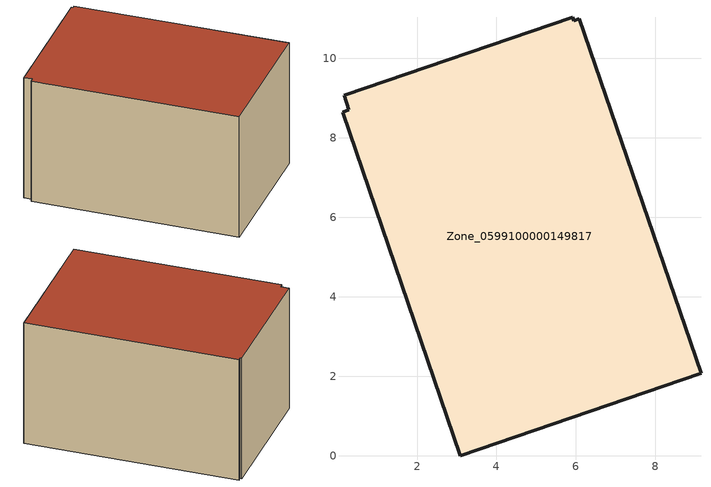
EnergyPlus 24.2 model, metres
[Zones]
Zone_0599100000149817
 floor ground (C_G): 9.15,2.07 3.09,0 0.12,8.65 0.29,8.71 0.16,9.07 5.92,11.03 5.95,10.95 6.09,11 z0
 wall outside (C_F): 3.09,0 9.15,2.07 6.09,11 5.95,10.95 5.92,11.03 0.16,9.07 0.29,8.71 0.12,8.65 3.09,0 z0:5.79
 roof outside (C_R): 5.95,10.95 5.92,11.03 0.16,9.07 0.29,8.71 0.12,8.65 3.09,0 9.15,2.07 6.09,11 z5.79
[BUILDING]
Pand.0599100000149817: North Axis=0; Terrain=City; Loads Convergence Tolerance Value=0.04; Temperature Convergence Tolerance Value=0.4; Solar Distribution=FullExterior; Maximum Number of Warmup Days=25; Minimum Number of Warmup Days=1
[Site:Location]
Rotterdam.The.Hague.AP_ZH_NLD Design_Conditions: Latitude=51.96; Longitude=4.45; Time Zone=1; Elevation=-4.5
[SITE:GROUNDTEMPERATURE:BUILDINGSURFACE]
18, 18, 18, 18, 18, 18, 18, 18, 18, 18, 18, 18
[MATERIAL] Thermal Absorptance=0.9; Solar Absorptance=0.7; Visible Absorptance=0.7
Name | Roughness | Thickness | Conductivity | Density | Specific Heat
G.TC.1946-1964 | MediumSmooth | 0.15 | 1 | 540 | 1210
F.TC.1946-1964 | Rough | 0.3 | 0.857143 | 1920 | 840
R.TC.1946-1964 | MediumRough | 0.2 | 0.235294 | 1500 | 1000
[CONSTRUCTION]
C_G: G.TC.1946-1964
C_F: F.TC.1946-1964
C_R: R.TC.1946-1964
[ZONE]
Zone_0599100000149817: Type=1; Multiplier=1; Ceiling Height=Autocalculate; Volume=Autocalculate; Floor Area=autocalculate; Part of Total Floor Area=Yes
[ZONEINFILTRATION:DESIGNFLOWRATE]
Infil_Zone_0599100000149817: Zone or ZoneList or Space or SpaceList=Zone_0599100000149817; Schedule=AlwaysOn; Design Flow Rate Calculation Method=Flow/Area; Flow Rate per Floor Area=0.003; Constant Term Coefficient=1; Temperature Term Coefficient=0; Velocity Term Coefficient=0; Velocity Squared Term Coefficient=0
[HVACTEMPLATE:ZONE:IDEALLOADSAIRSYSTEM]
Zone_0599100000149817: Maximum Heating Supply Air Temperature=50; Minimum Cooling Supply Air Temperature=13; Maximum Heating Supply Air Humidity Ratio=0.0156; Minimum Cooling Supply Air Humidity Ratio=0.0077; Heating Limit=NoLimit; Cooling Limit=NoLimit; Dehumidification Control Type=ConstantSensibleHeatRatio; Cooling Sensible Heat Ratio=0.7; Dehumidification Setpoint=60; Humidification Control Type=None; Humidification Setpoint=30; Outdoor Air Method=None; Outdoor Air Flow Rate per Person=0.00944; Outdoor Air Flow Rate per Zone Floor Area=0; Outdoor Air Flow Rate per Zone=0; Demand Controlled Ventilation Type=None; Outdoor Air Economizer Type=NoEconomizer; Heat Recovery Type=None; Sensible Heat Recovery Effectiveness=0.7; Latent Heat Recovery Effectiveness=0.65
[ZONECONTROL:THERMOSTAT]
ThermostatControl_Zone_0599100000149817: Zone or ZoneList=Zone_0599100000149817; Control Type Schedule=DualSetpointControlType; Control 1=Thermostat_Zone_0599100000149817; Temperature Difference Between Cutout And Setpoint=0
[THERMOSTATSETPOINT:DUALSETPOINT]
Thermostat_Zone_0599100000149817: Heating Setpoint Temperature Schedule=HeatingSetpoint_Zone_0599100000149817; Cooling Setpoint Temperature Schedule=CoolingSetpoint_Zone_0599100000149817
[SCHEDULE:COMPACT]
HeatingSetpoint_Zone_0599100000149817: Through: 12/31, For: AllDays, Until: 24:00, 21
CoolingSetpoint_Zone_0599100000149817: Through: 12/31, For: AllDays, Until: 24:00, 24
DualSetpointControlType: Through: 12/31, For: AllDays, Until: 24:00, 4
AlwaysOn: Through: 12/31, For: AllDays, Until: 24:00, 1
